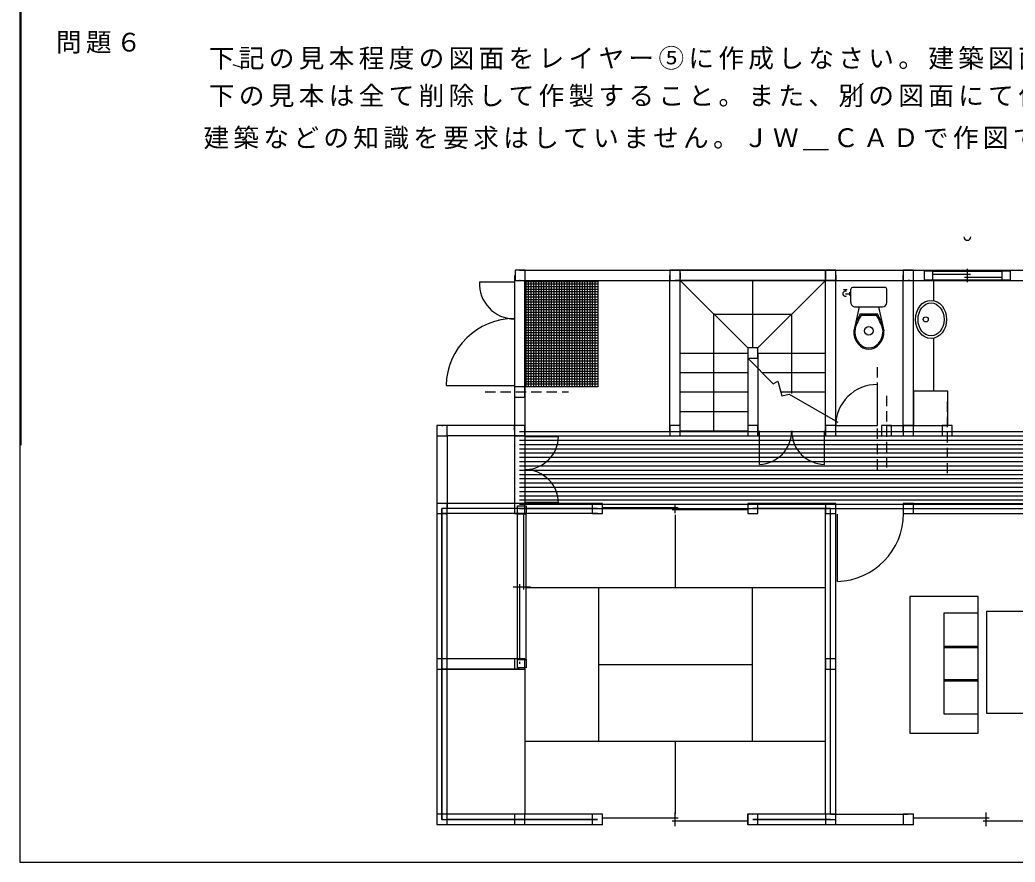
# Model space of a CAD drawing. Units: millimetres at full size, sheet at 1:100; details may follow other scales. Extents: x -14550 to 14550, y -10046 to 9969.
# Drawn here: x -14550 to -2899, y -10031 to -170 of the extents above; entities that cross this region are included whole.
import ezdxf

# ---------------------------------------------------------------- set-up
doc = ezdxf.new("R2010")
doc.units = ezdxf.units.MM
doc.header["$LTSCALE"] = 100
doc.linetypes.add('DASHED1', pattern=[1.8, 1.2, -0.6])
for name, color, linetype in [('0-0_解説', 7, 'Continuous'), ('0-1', 2, 'Continuous'), ('0-F', 7, 'Continuous')]:
    doc.layers.add(name, color=color, linetype=linetype)
doc.styles.add('ＭＳ ゴシック', font='')
doc.styles.get('ＭＳ ゴシック').set_extended_font_data('MS Gothic')

msp = doc.modelspace()

# ---------------------------------------------------------------- linework, layer by layer
at = {"layer": '0-0_解説'}
for p, q in [((-12055.8, -690.7), (-11961.6, -722.1)), ((-4677.9, -910.5), (-4897.7, -1130.2))]:
    msp.add_line(p, q, dxfattribs=at)
at = {"layer": '0-1'}
for p, q in [((-8693.1, -3100.9), (-8699.8, -3100.9)), ((-8699.8, -3100.9), (-509.8, -3100.9)), ((-6939.8, -3129.6), (-6939.8, -3156.9)), ((-5119.8, -3100.9), (-6879.8, -3100.9)), ((-6819.8, -3129.6), (-6819.8, -3156.9)), ((-5119.8, -3156.9), (-5119.8, -3100.9)), ((-4158.2, -3100.9), (-4149.8, -3100.9)), ((-4130.8, -3100.9), (-4149.8, -3100.9)), ((-8759.8, -3160.9), (-8759.8, -4525.9)), ((-8693.1, -3220.9), (-8699.8, -3220.9)), ((-8699.8, -3220.9), (-509.8, -3220.9)), ((-8639.8, -3160.9), (-8639.8, -4525.9)), ((-8638.9, -3231.8), (-7789.8, -3231.8)), ((-8638.9, -3261.8), (-7789.8, -3261.8)), ((-8628.8, -3227.7), (-8628.8, -4468)), ((-8598.8, -3227.7), (-8598.8, -4468)), ((-8568.8, -3227.7), (-8568.8, -4468)), ((-8538.8, -3227.7), (-8538.8, -4468)), ((-8508.8, -3227.7), (-8508.8, -4468)), ((-8478.8, -3227.7), (-8478.8, -4468)), ((-8448.8, -3227.7), (-8448.8, -4468)), ((-8418.8, -3227.7), (-8418.8, -4468)), ((-8388.8, -3227.7), (-8388.8, -4468)), ((-8358.8, -3227.7), (-8358.8, -4468)), ((-8328.8, -3227.7), (-8328.8, -4468)), ((-8298.8, -3227.7), (-8298.8, -4468)), ((-8268.8, -3227.7), (-8268.8, -4468)), ((-8238.8, -3227.7), (-8238.8, -4468)), ((-8208.8, -3227.7), (-8208.8, -4468)), ((-8178.8, -3227.7), (-8178.8, -4468)), ((-8148.8, -3227.7), (-8148.8, -4468)), ((-8118.8, -3227.7), (-8118.8, -4468)), ((-8088.8, -3227.7), (-8088.8, -4468)), ((-8058.8, -3227.7), (-8058.8, -4468)), ((-8028.8, -3227.7), (-8028.8, -4468)), ((-7998.8, -3227.7), (-7998.8, -4468)), ((-7968.8, -3227.7), (-7968.8, -4468)), ((-7938.8, -3227.7), (-7938.8, -4468)), ((-7908.8, -3227.7), (-7908.8, -4468)), ((-7878.8, -3227.7), (-7878.8, -4468)), ((-7848.8, -3227.7), (-7848.8, -4468)), ((-7818.8, -3227.7), (-7818.8, -4468)), ((-6939.8, -3160.9), (-6939.8, -3156.9)), ((-6939.8, -4980.9), (-6939.8, -3160.9)), ((-6939.8, -3160.9), (-6939.8, -3198)), ((-4999.8, -3220.9), (-6879.8, -3220.9)), ((-6819.8, -3160.9), (-6819.8, -3156.9)), ((-6819.8, -4980.9), (-6819.8, -3160.9)), ((-6819.8, -3160.9), (-6819.8, -3198)), ((-5119.8, -4980.9), (-5119.8, -3160.9)), ((-4999.8, -3156.9), (-4999.8, -3220.9)), ((-4999.8, -4980.9), (-4999.8, -3160.9)), ((-4209.8, -4980.9), (-4209.8, -3156.9)), ((-4158.2, -3220.9), (-4149.8, -3220.9)), ((-4130.8, -3220.9), (-4149.8, -3220.9)), ((-4089.8, -4980.9), (-4089.8, -3156.9)), ((-8638.9, -3291.8), (-7789.8, -3291.8)), ((-8638.9, -3321.8), (-7789.8, -3321.8)), ((-8638.9, -3351.8), (-7789.8, -3351.8)), ((-8638.9, -3381.8), (-7789.8, -3381.8)), ((-8638.9, -3411.8), (-7789.8, -3411.8)), ((-8638.9, -3441.8), (-7789.8, -3441.8)), ((-8638.9, -3471.8), (-7789.8, -3471.8)), ((-8638.9, -3501.8), (-7789.8, -3501.8)), ((-8638.9, -3531.8), (-7789.8, -3531.8)), ((-8638.9, -3561.8), (-7789.8, -3561.8)), ((-8638.9, -3591.8), (-7789.8, -3591.8)), ((-8638.9, -3621.8), (-7789.8, -3621.8)), ((-8638.9, -3651.8), (-7789.8, -3651.8)), ((-8638.9, -3681.8), (-7789.8, -3681.8)), ((-8638.9, -3711.8), (-7789.8, -3711.8)), ((-8638.9, -3741.8), (-7789.8, -3741.8)), ((-8638.9, -3771.8), (-7789.8, -3771.8)), ((-8638.9, -3801.8), (-7789.8, -3801.8)), ((-8638.9, -3831.8), (-7789.8, -3831.8)), ((-8638.9, -3861.8), (-7789.8, -3861.8)), ((-8638.9, -3891.8), (-7789.8, -3891.8)), ((-8638.9, -3921.8), (-7789.8, -3921.8)), ((-8638.9, -3951.8), (-7789.8, -3951.8)), ((-8638.9, -3981.8), (-7789.8, -3981.8)), ((-8638.9, -4011.8), (-7789.8, -4011.8)), ((-8638.9, -4041.8), (-7789.8, -4041.8)), ((-8638.9, -4071.8), (-7789.8, -4071.8)), ((-6029.8, -4070.9), (-6029.8, -5040.9)), ((-5909.8, -4070.9), (-5909.8, -5040.9)), ((-8638.9, -4101.8), (-7789.8, -4101.8)), ((-8638.9, -4131.8), (-7789.8, -4131.8)), ((-8638.9, -4161.8), (-7789.8, -4161.8)), ((-8638.9, -4191.8), (-7789.8, -4191.8)), ((-8638.9, -4221.8), (-7789.8, -4221.8)), ((-8638.9, -4251.8), (-7789.8, -4251.8)), ((-8638.9, -4281.8), (-7789.8, -4281.8)), ((-8638.9, -4311.8), (-7789.8, -4311.8)), ((-8638.9, -4341.8), (-7789.8, -4341.8)), ((-8638.9, -4371.8), (-7789.8, -4371.8)), ((-8638.9, -4401.8), (-7789.8, -4401.8)), ((-8759.8, -4525.9), (-8759.8, -4920.9)), ((-8639.8, -4525.9), (-8639.8, -5040.9)), ((-8638.9, -4431.8), (-7789.8, -4431.8)), ((-8759.8, -4920.9), (-9669.8, -4920.9)), ((-9669.8, -4920.9), (-9669.8, -5890.9)), ((-8759.8, -4980.9), (-8759.8, -5832.4)), ((-8639.8, -4980.9), (-8639.8, -5832.4)), ((-4404.8, -4920.9), (-3694.8, -4920.9)), ((-4404.8, -5040.9), (-3694.8, -5040.9)), ((-9669.8, -5890.9), (-9669.8, -9590.9)), ((-7789.8, -5830.9), (-9609.8, -5830.9)), ((-7789.8, -5890.9), (-9609.8, -5890.9)), ((-9609.8, -9530.9), (-9609.8, -5890.9)), ((-7789.8, -5890.9), (-9609.8, -5890.9)), ((-9549.8, -9530.9), (-9549.8, -5890.9)), ((-7729.8, -5878.9), (-6844.8, -5878.9)), ((-6914.8, -5902.9), (-6029.8, -5902.9)), ((-6879.8, -5945.9), (-6879.8, -5835.9)), ((-4999.8, -5830.9), (-5969.8, -5830.9)), ((-5059.8, -5890.9), (-5969.8, -5890.9)), ((-5119.8, -9470.9), (-5119.8, -5890.9)), ((-5059.8, -9470.9), (-5059.8, -5890.9)), ((-5059.8, -9470.9), (-5059.8, -5890.9)), ((-4999.8, -9530.9), (-4999.8, -5830.9)), ((-4149.8, -5830.9), (-1359.8, -5830.9)), ((-7789.8, -5950.9), (-9609.8, -5950.9)), ((-8648.9, -6838.3), (-8648.9, -5958.3)), ((-4149.8, -5950.9), (-1479.8, -5950.9)), ((-8698.9, -7658.3), (-8698.9, -6778.3)), ((-8699.8, -7650.9), (-9609.8, -7650.9)), ((-8759.8, -7686.2), (-8759.8, -7710.9)), ((-8699.8, -7686.2), (-8699.8, -7710.9)), ((-8699.8, -7770.9), (-9609.8, -7770.9)), ((-9599.7, -9470.9), (-9613.1, -9470.9)), ((-9599.7, -9530.9), (-9613.1, -9530.9)), ((-7789.8, -9470.9), (-9549.8, -9470.9)), ((-7789.8, -9530.9), (-9549.8, -9530.9)), ((-7958.7, -9530.9), (-7789.8, -9530.9)), ((-5974.9, -9470.9), (-5969.8, -9470.9)), ((-5059.8, -9470.9), (-5969.8, -9470.9)), ((-5969.8, -9530.9), (-4999.8, -9530.9)), ((-5969.8, -9530.9), (-5059.8, -9530.9)), ((-5059.8, -9530.9), (-5969.8, -9530.9)), ((-5059.8, -9470.9), (-4149.8, -9470.9)), ((-9669.8, -9590.9), (-7789.8, -9590.9)), ((-7958.7, -9590.9), (-7789.8, -9590.9)), ((-5974.9, -9590.9), (-5969.8, -9590.9)), ((-5969.8, -9590.9), (-5059.8, -9590.9)), ((-5059.8, -9590.9), (-4149.8, -9590.9))]:
    msp.add_line(p, q, dxfattribs=at)
at = {"layer": '0-1', "color": 4}
for p, q in [((-3862.8, -3113), (-3053.8, -3113)), ((-3862.8, -3213), (-3053.8, -3213)), ((-8723.9, -7658.3), (-8723.9, -5958.3)), ((-8623.9, -7658.3), (-8623.9, -5958.3)), ((-6877.1, -5966.5), (-6877.1, -6816.5)), ((-8627.1, -6816.5), (-5127.1, -6816.5)), ((-7777.1, -6816.5), (-7777.1, -8616.5)), ((-5977.1, -6816.5), (-5977.1, -8616.5)), ((-7777.1, -7716.5), (-5977.1, -7716.5)), ((-8627.1, -8616.5), (-5127.1, -8616.5)), ((-6877.1, -8616.5), (-6877.1, -9466.5))]:
    msp.add_line(p, q, dxfattribs=at)
at = {"layer": '0-1', "color": 7}
for p, q in [((-3458.3, -3241.6), (-3458.3, -3084.5)), ((-9169.1, -3237), (-8753.1, -3237)), ((-6029.8, -4010.9), (-6819.8, -3220.9)), ((-5969.8, -4010.9), (-5969.8, -3220.9)), ((-5909.8, -4010.9), (-5120.5, -3221.6)), ((-3862.8, -3145.9), (-3423.3, -3145.9)), ((-3854.2, -3221), (-3854.2, -3455.6)), ((-3493.3, -3180.2), (-3053.8, -3180.2)), ((-4906.6, -3326.1), (-4866.6, -3326.1)), ((-4886.6, -3376.1), (-4821.6, -3376.1)), ((-4836.6, -3356.1), (-4836.6, -3396.1)), ((-4821.6, -3479.1), (-4821.6, -3321.1)), ((-4421.6, -3301.1), (-4801.6, -3301.1)), ((-4401.6, -3479.1), (-4401.6, -3321.1)), ((-6426.9, -4980.4), (-6426.9, -3608.3)), ((-4723.7, -3529.1), (-4789.1, -3811.1)), ((-4771.6, -3529.1), (-4451.6, -3529.1)), ((-4711.6, -3611.1), (-4511.6, -3611.1)), ((-4499.6, -3529.1), (-4434.1, -3811.1)), ((-6426.9, -3613.9), (-5512.2, -3613.9)), ((-5517.8, -3613.9), (-5517.8, -4545.6)), ((-4702.9, -3626.1), (-4520.3, -3626.1)), ((-4773.4, -3784), (-4776.2, -3826.8)), ((-4449.9, -3784), (-4447, -3826.8)), ((-3854.2, -3897.8), (-3854.2, -4520.7)), ((-6819.8, -4070.9), (-6029.8, -4070.9)), ((-5909.8, -4070.9), (-5118.3, -4070.9)), ((-6819.8, -4298.4), (-6029.8, -4298.4)), ((-5862.3, -4298.4), (-5118.3, -4298.4)), ((-9559.6, -4449.2), (-8759.8, -4449.2)), ((-6819.8, -4525.9), (-6029.8, -4525.9)), ((-5644.5, -4525.9), (-5118.3, -4525.9)), ((-4512.1, -4438.8), (-4512.1, -4920.9)), ((-6819.8, -4753.4), (-6029.8, -4753.4)), ((-9609.8, -4920.9), (-9597.3, -4920.9)), ((-6819.8, -4980.9), (-6029.8, -4980.9)), ((-5889.7, -5375.4), (-5889.7, -4980.1)), ((-5131.1, -5375.8), (-5131.1, -4980.9)), ((-4999.8, -4920.9), (-4512.1, -4920.9)), ((-9609.8, -5040.9), (-9597.3, -5040.9)), ((-8244.9, -5050.4), (-8641.8, -5050.4)), ((-8246.5, -5821.7), (-8641.8, -5821.7)), ((-4978.6, -6744.4), (-4978.6, -5956.2)), ((-8773.9, -6808.3), (-8573.9, -6808.3)), ((-7729.8, -9595.2), (-7729.8, -9466.6)), ((-7729.8, -9513.8), (-6844.8, -9513.8)), ((-6914.8, -9548.1), (-6029.8, -9548.1)), ((-6879.8, -9609.5), (-6879.8, -9452.4)), ((-6029.8, -9595.2), (-6029.8, -9466.6)), ((-4089.8, -9595.2), (-4089.8, -9466.6)), ((-4089.8, -9513.8), (-3204.8, -9513.8)), ((-3274.8, -9548.1), (-2389.8, -9548.1)), ((-3239.8, -9609.5), (-3239.8, -9452.4))]:
    msp.add_line(p, q, dxfattribs=at)
at = {"layer": '0-1', "color": 5, "linetype": 'DASHED1'}
for p, q in [((-4514.8, -4235.1), (-4514.8, -5470.2)), ((-9103.3, -4525.9), (-8127.6, -4525.9)), ((-4404.8, -4571.9), (-4404.8, -5470.2)), ((-3694.8, -4638.9), (-3694.8, -5537.2)), ((-8759.8, -4974.3), (-8759.8, -4920.9)), ((-8639.8, -4974.3), (-8639.8, -5040.9))]:
    msp.add_line(p, q, dxfattribs=at)
at = {"layer": '0-1', "color": 134}
for p, q in [((-8699.8, -4990.9), (-1419.8, -4990.9)), ((-8699.8, -5040.9), (-1419.8, -5040.9)), ((-8699.8, -5090.9), (-1419.8, -5090.9)), ((-8699.8, -5140.9), (-1419.8, -5140.9)), ((-8699.8, -5190.9), (-1419.8, -5190.9)), ((-8699.8, -5240.9), (-1419.8, -5240.9)), ((-8699.8, -5290.9), (-1419.8, -5290.9)), ((-8699.8, -5340.9), (-1419.8, -5340.9)), ((-8699.8, -5390.9), (-1419.8, -5390.9)), ((-8699.8, -5440.9), (-1419.8, -5440.9)), ((-8699.8, -5490.9), (-1419.8, -5490.9)), ((-8699.8, -5540.9), (-1419.8, -5540.9)), ((-8699.8, -5590.9), (-1419.8, -5590.9)), ((-8699.8, -5640.9), (-1419.8, -5640.9)), ((-8699.8, -5690.9), (-1419.8, -5690.9)), ((-8699.8, -5740.9), (-1419.8, -5740.9)), ((-8699.8, -5790.9), (-1419.8, -5790.9)), ((-8699.8, -5840.9), (-1419.8, -5840.9)), ((-8699.8, -5890.9), (-1419.8, -5890.9))]:
    msp.add_line(p, q, dxfattribs=at)
at = {"layer": '0-1'}
for points in [[(-8753.1, -3219.8), (-8633.1, -3219.8), (-8633.1, -3099.8), (-8753.1, -3099.8)], [(-6939.8, -3220.9), (-6819.8, -3220.9), (-6819.8, -3100.9), (-6939.8, -3100.9)], [(-5119.8, -3220.9), (-4999.8, -3220.9), (-4999.8, -3100.9), (-5119.8, -3100.9)], [(-4209.8, -3220.9), (-4089.8, -3220.9), (-4089.8, -3100.9), (-4209.8, -3100.9)], [(-8639.8, -3220.9), (-7782.4, -3220.9), (-7782.4, -4468), (-8639.8, -4468)], [(-6029.8, -4130.9), (-5909.8, -4130.9), (-5909.8, -4010.9), (-6029.8, -4010.9)], [(-8759.8, -4585.9), (-8639.8, -4585.9), (-8639.8, -4465.9), (-8759.8, -4465.9)], [(-9669.8, -5040.9), (-9549.8, -5040.9), (-9549.8, -4920.9), (-9669.8, -4920.9)], [(-8759.8, -5040.9), (-8639.8, -5040.9), (-8639.8, -4920.9), (-8759.8, -4920.9)], [(-6939.8, -5040.9), (-6819.8, -5040.9), (-6819.8, -4920.9), (-6939.8, -4920.9)], [(-6029.8, -5040.9), (-5909.8, -5040.9), (-5909.8, -4920.9), (-6029.8, -4920.9)], [(-5119.8, -5040.9), (-4999.8, -5040.9), (-4999.8, -4920.9), (-5119.8, -4920.9)], [(-4464.8, -5040.9), (-4344.8, -5040.9), (-4344.8, -4920.9), (-4464.8, -4920.9)], [(-4209.8, -5040.9), (-4089.8, -5040.9), (-4089.8, -4920.9), (-4209.8, -4920.9)], [(-3754.8, -5040.9), (-3634.8, -5040.9), (-3634.8, -4920.9), (-3754.8, -4920.9)], [(-9669.8, -5950.9), (-9549.8, -5950.9), (-9549.8, -5830.9), (-9669.8, -5830.9)], [(-8759.8, -5950.9), (-8639.8, -5950.9), (-8639.8, -5830.9), (-8759.8, -5830.9)], [(-7849.8, -5950.9), (-7729.8, -5950.9), (-7729.8, -5830.9), (-7849.8, -5830.9)], [(-6029.8, -5950.9), (-5909.8, -5950.9), (-5909.8, -5830.9), (-6029.8, -5830.9)], [(-5119.8, -5950.9), (-4999.8, -5950.9), (-4999.8, -5830.9), (-5119.8, -5830.9)], [(-4209.8, -5950.9), (-4089.8, -5950.9), (-4089.8, -5830.9), (-4209.8, -5830.9)], [(-9669.8, -7770.9), (-9549.8, -7770.9), (-9549.8, -7650.9), (-9669.8, -7650.9)], [(-8759.8, -7770.9), (-8639.8, -7770.9), (-8639.8, -7650.9), (-8759.8, -7650.9)], [(-5119.8, -7770.9), (-4999.8, -7770.9), (-4999.8, -7650.9), (-5119.8, -7650.9)], [(-9669.8, -9590.9), (-9549.8, -9590.9), (-9549.8, -9470.9), (-9669.8, -9470.9)], [(-8759.8, -9590.9), (-8639.8, -9590.9), (-8639.8, -9470.9), (-8759.8, -9470.9)], [(-7849.8, -9590.9), (-7729.8, -9590.9), (-7729.8, -9470.9), (-7849.8, -9470.9)], [(-6029.8, -9590.9), (-5909.8, -9590.9), (-5909.8, -9470.9), (-6029.8, -9470.9)], [(-5119.8, -9590.9), (-4999.8, -9590.9), (-4999.8, -9470.9), (-5119.8, -9470.9)], [(-4209.8, -9590.9), (-4089.8, -9590.9), (-4089.8, -9470.9), (-4209.8, -9470.9)]]:
    msp.add_lwpolyline(points, close=True, dxfattribs=at)
at = {"layer": '0-1', "color": 7}
for points in [[(-3962.8, -3113), (-3962.8, -3213), (-3862.8, -3213), (-3862.8, -3113)], [(-3053.8, -3113), (-3053.8, -3213), (-2953.8, -3213), (-2953.8, -3113)], [(-4086.9, -4918.5), (-3686.9, -4918.5), (-3686.9, -4518.5), (-4086.9, -4518.5)], [(-8623.9, -5958.3), (-8723.9, -5958.3), (-8723.9, -5858.3), (-8623.9, -5858.3)], [(-4133.4, -8521.7), (-3333.4, -8521.7), (-3333.4, -6921.7), (-4133.4, -6921.7)], [(-3229.3, -8292.9), (-3229.3, -7092.9), (-2429.3, -7092.9), (-2429.3, -8292.9)], [(-3731.7, -7518.4), (-3331.7, -7518.4), (-3331.7, -7118.4), (-3731.7, -7118.4)], [(-3731.7, -7907.3), (-3331.7, -7907.3), (-3331.7, -7507.3), (-3731.7, -7507.3)], [(-8623.9, -7758.3), (-8723.9, -7758.3), (-8723.9, -7658.3), (-8623.9, -7658.3)], [(-9549.8, -7770.9), (-8639.8, -7770.9), (-8639.8, -9470.9), (-9549.8, -9470.9)], [(-3731.7, -8296.2), (-3331.7, -8296.2), (-3331.7, -7896.2), (-3731.7, -7896.2)]]:
    msp.add_lwpolyline(points, close=True, dxfattribs=at)
at = {"layer": '0-1', "color": 3}
msp.add_lwpolyline([(-6029.8, -4130.9), (-5730.6, -4430.1), (-5675.3, -4398.2), (-5628.4, -4573.3), (-5545.2, -4551), (-4974.5, -4880.5)], dxfattribs=at)
at = {"layer": '0-1'}
for points in [[(-8639.8, -5040.9), (-9549.8, -5040.9), (-9549.8, -5890.9)], [(-9609.8, -5890.9), (-9609.8, -9530.9), (-7789.8, -9530.9)]]:
    msp.add_lwpolyline(points, dxfattribs=at)
at = {"layer": '0-1', "color": 7}
for centre, radius in [((-3945.3, -3676.8), 30), ((-4611.6, -3811.1), 50)]:
    msp.add_circle(centre, radius, dxfattribs=at)
at = {"layer": '0-1', "color": 4}
msp.add_arc((-3458, -2710), 40, 180, 0, dxfattribs=at)
at = {"layer": '0-1', "color": 7}
for centre, radius, start, end in [((-8759.8, -3260.9), 410, 176.66615, 270), ((-4886.6, -3376.1), 30, 60.00014, 300.00012), ((-4801.6, -3321.1), 20, 90.0002, 179.99985), ((-4421.6, -3321.1), 20, 0, 90.0002), ((-4771.6, -3479.1), 50, 179.99985, 270.00005), ((-4451.6, -3479.1), 50, 270.00005, 0), ((-3910, -4074.4), 925.9, 149.97342, 158.50247), ((-5313.3, -4074.4), 925.9, 21.4933, 30.02637), ((-8759.8, -4465.9), 800, 89.99885, 178.79992), ((-3910, -4074.4), 910.9, 150.51659, 161.40564), ((-5313.3, -4074.4), 910.9, 18.59436, 29.48343), ((-4514.9, -4923.7), 484.9, 89.66494, 179.67435), ((-5909.8, -4980.9), 395, 272.9189, 359.7365), ((-5119.8, -4980.9), 395, 180.26349, 268.36009), ((-8639.8, -5040.9), 395, 272.68013, 358.6309), ((-8639.8, -5830.9), 395, 0.40837, 89.67853), ((-4999.8, -5950.9), 793.7, 271.53272, 0.11013)]:
    msp.add_arc(centre, radius, start, end, dxfattribs=at)
for major_axis, ratio in [((0, 222.5), 0.8202), ((0, 192.5), 0.7922)]:
    msp.add_ellipse((-3883.3, -3676.8), major_axis=major_axis, ratio=ratio, dxfattribs=at)
for major_axis, start_param, end_param in [((0, 215), 1.5707998, 4.7123898), ((0, 200), 1.6494999, 4.6336798)]:
    msp.add_ellipse((-4611.6, -3811.1), major_axis=major_axis, ratio=0.8255, start_param=start_param, end_param=end_param, dxfattribs=at)
at = {"layer": '0-F'}
for p, q in [((-14550, 9968.6), (-14550, -10031.4)), ((-14536, -5148.8), (-14536, -31.4))]:
    msp.add_line(p, q, dxfattribs=at)
msp.add_lwpolyline([(-14550, -10031.4), (14550, -10031.4), (14550, 9968.6)], dxfattribs=at)

# ---------------------------------------------------------------- texts
at = {"layer": '0-0_解説', "char_height": 219.9, "attachment_point": 7, "style": 'ＭＳ ゴシック'}
for s, insert in [('\\T1.17;問題６', (-14127.9, -565.1)), ('\\T1.17;下記の見本程度の図面をレイヤー⑤に作成しなさい。建築図面には限りません。', (-12338.4, -753.5)), ('\\T1.17;下の見本は全て削除して作製すること。また、別の図面にて作成後複写すること。', (-12338.4, -1193)), ('\\T1.17;建築などの知識を要求はしていません。ＪＷ＿ＣＡＤで作図できる能力を判定します。', (-12401.2, -1695.3))]:
    msp.add_mtext(s, dxfattribs=dict(at, insert=insert))

doc.saveas('drawing.dxf')
